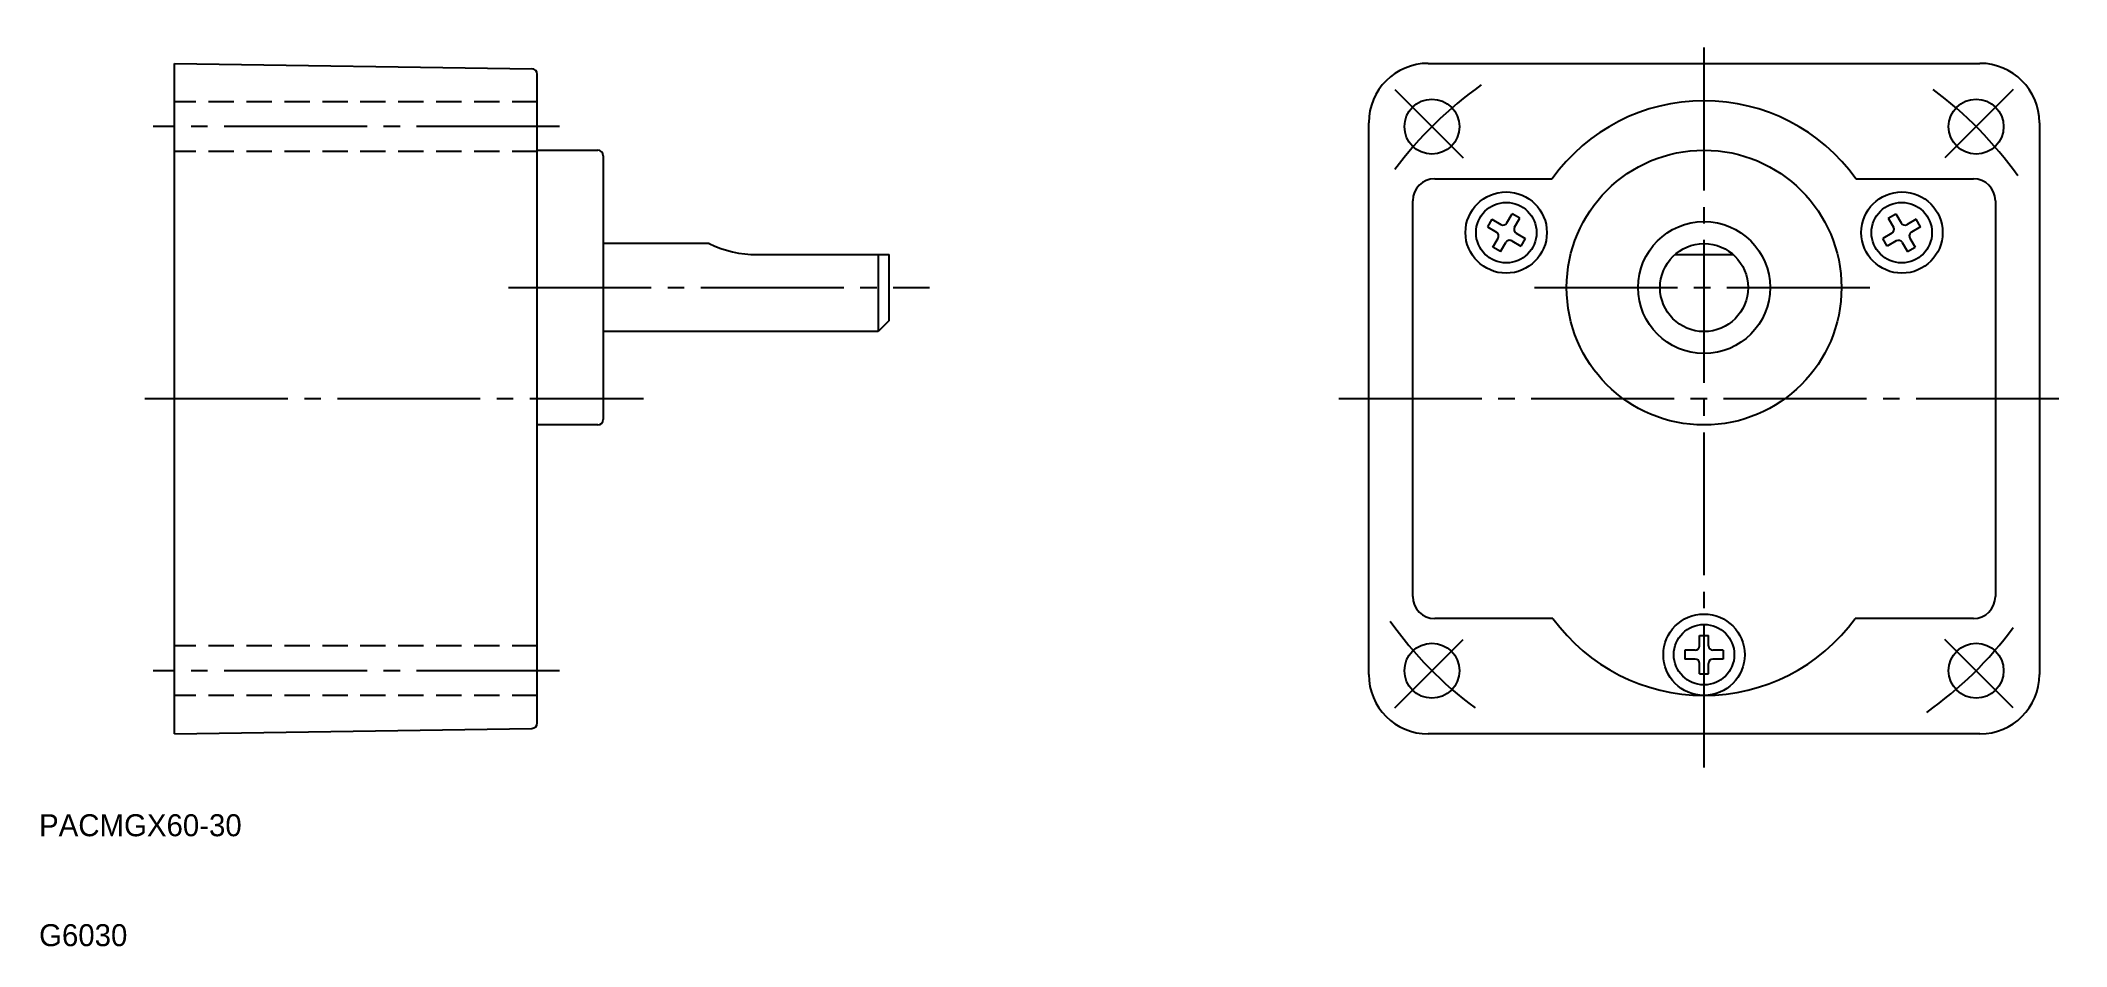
# Model space of a CAD drawing. Extents: x -102 to 82, y 594 to 676.
import ezdxf

# ---------------------------------------------------------------- set-up
doc = ezdxf.new("R2010")
doc.units = 0
doc.linetypes.add('CENTER', pattern=[17.5, 13, -1.5, 1.5, -1.5])
doc.linetypes.add('DASHED', pattern=[3.449656, 2.29977, -1.149885])
doc.layers.get('0').update_dxf_attribs({"linetype": 'CONTINUOUS'})
doc.layers.add('CENTER', color=1, linetype='CENTER')

msp = doc.modelspace()

# ---------------------------------------------------------------- linework, layer by layer
at = {"color": 7, "linetype": 'CONTINUOUS'}
for p, q in [((-90.27, 613.42), (-90.27, 674.42)), ((-90.27, 674.42), (-57.75, 673.91)), ((-57.27, 614.42), (-57.27, 673.42)), ((23.76, 674.42), (73.96, 674.42)), ((18.36, 618.82), (18.36, 669.02)), ((79.36, 669.02), (79.36, 618.82)), ((-57.27, 666.52), (-51.77, 666.52)), ((-51.27, 666.02), (-51.27, 642.02)), ((24.36, 663.92), (35.04, 663.92)), ((62.68, 663.92), (73.36, 663.92)), ((22.36, 625.92), (22.36, 661.92)), ((75.36, 661.92), (75.36, 625.92)), ((29.56, 660.24), (29.16, 659.54)), ((29.56, 660.24), (30.38, 659.76)), ((30.93, 659.91), (31.4, 660.73)), ((32.09, 660.33), (31.4, 660.73)), ((31.62, 659.51), (32.09, 660.33)), ((65.62, 660.33), (66.31, 660.73)), ((65.62, 660.33), (66.09, 659.51)), ((66.31, 660.73), (66.79, 659.91)), ((68.16, 660.24), (67.33, 659.76)), ((68.56, 659.54), (68.16, 660.24)), ((-41.63, 658.02), (-51.27, 658.02)), ((29.16, 659.54), (29.98, 659.07)), ((29.65, 657.7), (30.13, 658.52)), ((30.34, 657.3), (30.82, 658.12)), ((31.37, 658.27), (32.19, 657.79)), ((31.77, 658.96), (32.59, 658.49)), ((32.59, 658.49), (32.19, 657.79)), ((65.95, 658.96), (65.12, 658.49)), ((65.52, 657.79), (65.12, 658.49)), ((66.35, 658.27), (65.52, 657.79)), ((66.89, 658.12), (67.37, 657.3)), ((67.59, 658.52), (68.06, 657.7)), ((68.56, 659.54), (67.73, 659.07)), ((-37.27, 657.02), (-25.27, 657.02)), ((-26.27, 657.02), (-26.27, 650.02)), ((-25.27, 651.02), (-25.27, 657.02)), ((30.34, 657.3), (29.65, 657.7)), ((46.21, 657.02), (51.5, 657.02)), ((67.37, 657.3), (68.06, 657.7)), ((-25.27, 651.02), (-26.27, 650.02)), ((-26.27, 650.02), (-51.27, 650.02)), ((-51.77, 641.52), (-57.27, 641.52)), ((35.11, 623.92), (24.36, 623.92)), ((73.36, 623.92), (62.6, 623.92)), ((48.46, 622.38), (49.26, 622.38)), ((48.46, 621.43), (48.46, 622.38)), ((49.26, 621.43), (49.26, 622.38)), ((47.11, 621.03), (47.11, 620.23)), ((48.06, 621.03), (47.11, 621.03)), ((48.06, 620.23), (47.11, 620.23)), ((48.46, 618.88), (48.46, 619.83)), ((49.26, 618.88), (49.26, 619.83)), ((50.61, 621.03), (49.66, 621.03)), ((50.61, 620.23), (49.66, 620.23)), ((50.61, 621.03), (50.61, 620.23)), ((48.46, 618.88), (49.26, 618.88)), ((-90.27, 613.42), (-57.77, 613.92)), ((73.96, 613.42), (23.76, 613.42))]:
    msp.add_line(p, q, dxfattribs=at)
at = {"color": 3, "linetype": 'DASHED'}
for p, q in [((-57.27, 670.91), (-90.27, 670.91)), ((-57.27, 666.41), (-90.27, 666.41)), ((-57.27, 621.42), (-90.27, 621.42)), ((-57.27, 616.92), (-90.27, 616.92))]:
    msp.add_line(p, q, dxfattribs=at)
at = {"color": 7, "linetype": 'CONTINUOUS'}
for centre, radius in [((24.11, 668.66), 2.5), ((73.61, 668.66), 2.5), ((48.86, 654.02), 12.5), ((30.86, 659.03), 3.7), ((30.87, 659.02), 2.75), ((66.86, 659.03), 3.7), ((66.84, 659.02), 2.75), ((48.86, 654.02), 6), ((48.86, 654.02), 4), ((48.86, 620.62), 3.7), ((48.86, 620.63), 2.75), ((24.11, 619.17), 2.5), ((73.61, 619.17), 2.5)]:
    msp.add_circle(centre, radius, dxfattribs=at)
for centre, radius, start, end in [((-57.77, 673.42), 0.5, 0, 90), ((23.76, 669.02), 5.4, 90, 180), ((73.96, 669.02), 5.4, 0, 90), ((48.86, 654.02), 17, 35.6162, 144.3838), ((-51.77, 666.02), 0.5, 0.0229, 90), ((24.36, 661.92), 2, 90, 180), ((73.36, 661.92), 2, 0, 90), ((30.58, 660.11), 0.4, 240, 330), ((67.13, 660.11), 0.4, 210, 300), ((-37.27, 667.02), 10, 244.1581, 270), ((29.78, 658.72), 0.4, 330, 60), ((31.17, 657.92), 0.4, 60, 150), ((31.97, 659.31), 0.4, 150, 240), ((65.75, 659.31), 0.4, 300, 30), ((66.55, 657.92), 0.4, 30, 120), ((67.93, 658.72), 0.4, 120, 210), ((-51.77, 642.02), 0.5, 270, 0), ((24.36, 625.92), 2, 180, 270), ((73.36, 625.92), 2, 270, 0), ((48.86, 633.92), 17, 216.0319, 323.9681), ((48.06, 621.43), 0.4, 270, 0), ((49.66, 621.43), 0.4, 180, 270), ((48.06, 619.83), 0.4, 0, 90), ((49.66, 619.83), 0.4, 90, 180), ((23.76, 618.82), 5.4, 180, 270), ((73.96, 618.82), 5.4, 270, 0), ((-57.77, 614.42), 0.5, 270, 0)]:
    msp.add_arc(centre, radius, start, end, dxfattribs=at)
at = {"layer": 'CENTER', "color": 1, "linetype": 'CENTER'}
for p, q in [((48.86, 610.35), (48.86, 676.5)), ((20.73, 672.04), (26.96, 665.81)), ((76.98, 672.04), (70.75, 665.81)), ((-55.26, 668.66), (-92.2, 668.66)), ((-59.9, 654.02), (-21.59, 654.02)), ((33.44, 654.02), (63.97, 654.02)), ((-92.96, 643.92), (-47.62, 643.92)), ((15.64, 643.92), (81.83, 643.92)), ((20.73, 615.79), (26.96, 622.02)), ((76.98, 615.79), (70.75, 622.02)), ((-55.26, 619.17), (-92.2, 619.17))]:
    msp.add_line(p, q, dxfattribs=at)
for start, end in [(125.3694, 143.4721), (35.3694, 53.4721), (215.3694, 233.4721), (305.3694, 323.4721)]:
    msp.add_arc((48.86, 643.92), 35, start, end, dxfattribs=at)

# ---------------------------------------------------------------- texts
at = {"color": 7, "linetype": 'CONTINUOUS'}
for s, p in [('PACMGX60-30', (-102.59, 604.11)), ('G6030', (-102.59, 594.11))]:
    msp.add_text(s, height=2, dxfattribs=at).set_placement(p)

doc.saveas('drawing.dxf')
